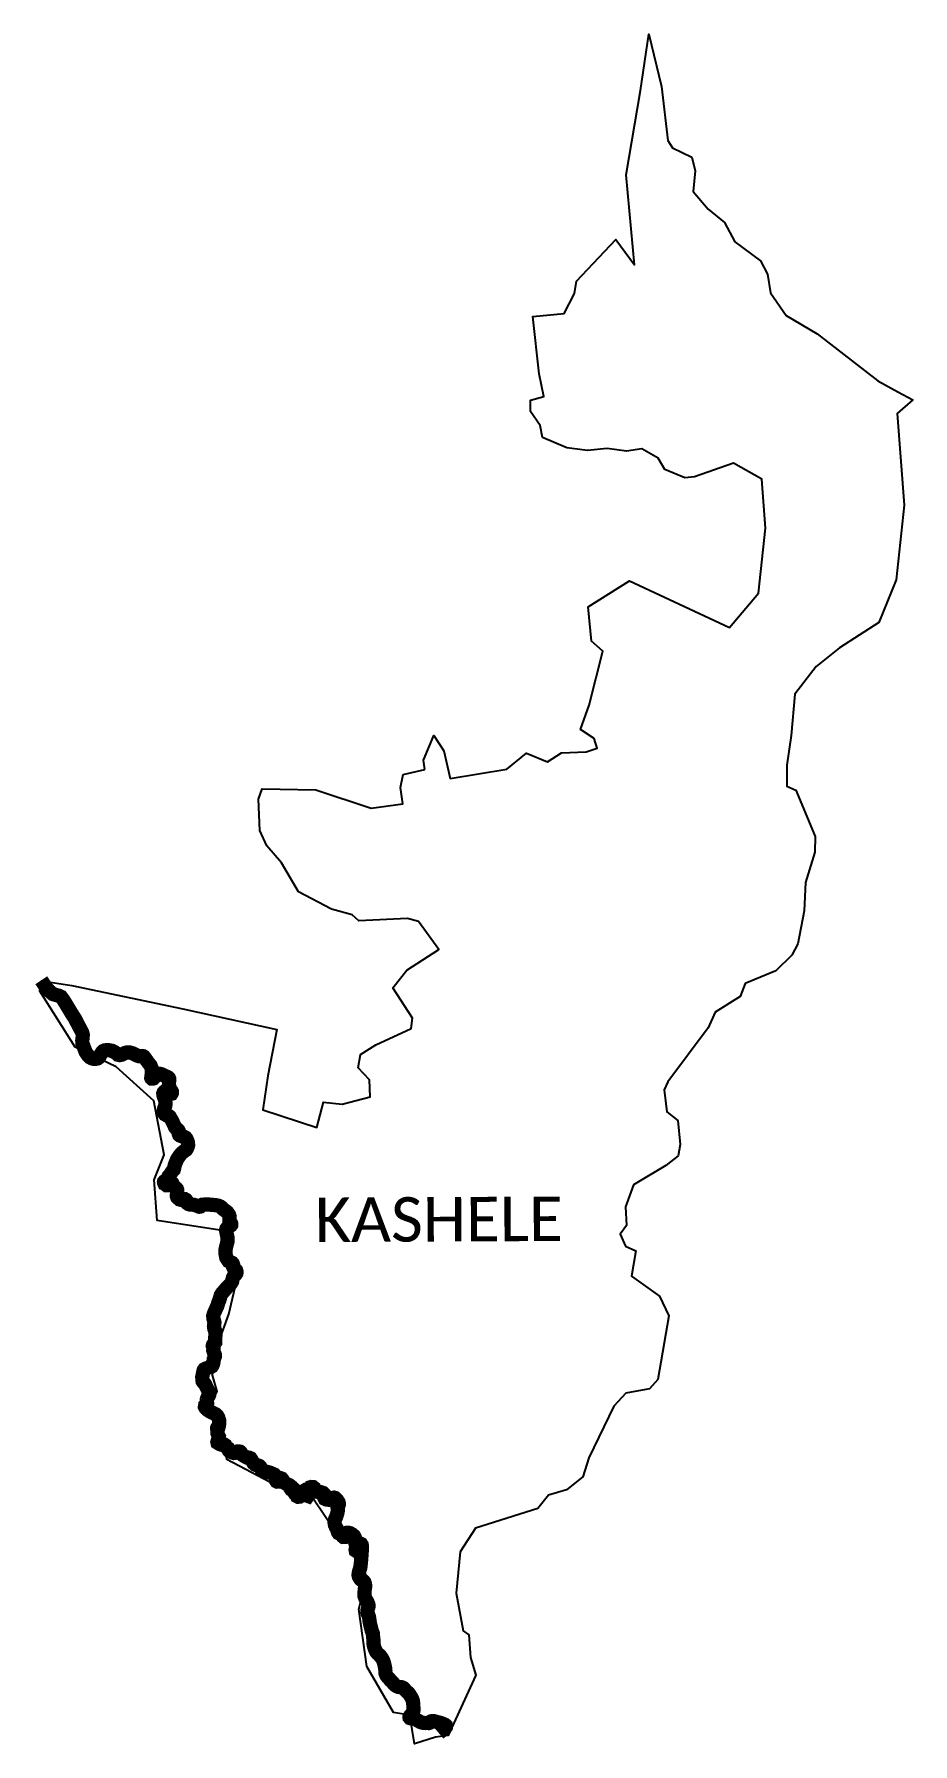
# Model space of a CAD drawing. Header units: metres. Extents: x 318300 to 322474, y 1847761 to 1876470.
# Drawn here: x 319389 to 322474, y 1847761 to 1853758 of the extents above; entities outside this region: 1.
import ezdxf

# ---------------------------------------------------------------- set-up
doc = ezdxf.new("R2010")
doc.units = ezdxf.units.M
for name, color, linetype in [('NATURALLY PROTECTED', 3, 'Continuous'), ('village', 3, 'Continuous'), ('VILLAGE NAME', 250, 'Continuous')]:
    doc.layers.add(name, color=color, linetype=linetype)
doc.styles.get("Standard").update_dxf_attribs({"font": 'Cambria Math.ttf'})

msp = doc.modelspace()

# ---------------------------------------------------------------- linework, layer by layer
at = {"layer": 'NATURALLY PROTECTED', "const_width": 50, "flags": 128}
msp.add_lwpolyline([(318325.5, 1876444.5), (318325.5, 1876444.5)], close=True, dxfattribs=at)
at = {"layer": 'NATURALLY PROTECTED', "color": 116, "true_color": 0x136734, "const_width": 50, "flags": 128}
msp.add_lwpolyline([(319413.8, 1850439.1), (319429.6, 1850415.2), (319441.1, 1850402.2), (319454.9, 1850390.6), (319463.9, 1850387.9), (319475.4, 1850385.1), (319483.1, 1850381.4), (319491.2, 1850370.5), (319501.7, 1850353.7), (319519.4, 1850324.1), (319532.2, 1850304.4), (319543.6, 1850282.1), (319551, 1850268.7), (319557.5, 1850255.9), (319559.5, 1850247.4), (319558.9, 1850238), (319557.6, 1850227.7), (319558.4, 1850217.2), (319564.6, 1850200.7), (319569.9, 1850187), (319576.7, 1850176.9), (319585.3, 1850168.5), (319591, 1850165.3), (319598.2, 1850163.6), (319606.7, 1850163.9), (319612, 1850165.1), (319617.4, 1850169.3), (319622.2, 1850179.2), (319627.5, 1850187.2), (319630.6, 1850190.5), (319637.4, 1850193.4), (319648.8, 1850194.3), (319661.4, 1850191.9), (319671.9, 1850186.7), (319678.9, 1850181.6), (319682.6, 1850178.2), (319689, 1850176.7), (319696, 1850178.1), (319707.1, 1850183.8), (319716.3, 1850186.3), (319723.2, 1850186.2), (319734.7, 1850182.9), (319749.6, 1850175.2), (319756.6, 1850173), (319763.3, 1850172.6), (319768, 1850173.4), (319771.4, 1850172.9), (319774.4, 1850171.1), (319776.9, 1850167.9), (319782.8, 1850159.4), (319790.4, 1850148.7), (319797, 1850140.9), (319800.8, 1850131.9), (319802.1, 1850122.1), (319801.9, 1850113.9), (319800.8, 1850103.6), (319800.2, 1850099.4), (319799.8, 1850096.9), (319800.3, 1850095.7), (319802, 1850094.2), (319804.7, 1850094.1), (319807.9, 1850095.1), (319810.3, 1850097.6), (319812.9, 1850102), (319816.5, 1850105.7), (319821.7, 1850109.7), (319827, 1850111.1), (319831.4, 1850110.7), (319837.8, 1850108.6), (319844.5, 1850105.1), (319853.1, 1850101.7), (319859.1, 1850098.5), (319862, 1850095.8), (319863.2, 1850092.7), (319863.4, 1850089.8), (319862.6, 1850086.8), (319862, 1850072.8), (319864.7, 1850061.8), (319865.3, 1850057.6), (319871.2, 1850050.8), (319872.8, 1850047.7), (319872.8, 1850045.1), (319871.8, 1850042.8), (319870.8, 1850041.2), (319868.8, 1850040.7), (319868.8, 1850040.7), (319861.7, 1850043.7), (319855.4, 1850048.4), (319849.2, 1850050.4), (319847.5, 1850049.6), (319845.3, 1850047.8), (319843.3, 1850045.3), (319842.1, 1850041.5), (319842.9, 1850035.7), (319845.1, 1850028.2), (319848.5, 1850020.9), (319849.1, 1850015.5), (319849.7, 1850009.9), (319850, 1850003.8), (319849, 1849998.3), (319846.4, 1849992.4), (319844.9, 1849988.1), (319843.9, 1849982.2), (319843.4, 1849977.5), (319844.2, 1849973.8), (319847.8, 1849968.9), (319854.9, 1849964.9), (319862.2, 1849962.7), (319865.1, 1849960.2), (319868.3, 1849954.4), (319872.7, 1849947.1), (319875.1, 1849942.2), (319877.7, 1849936.2), (319881.4, 1849928.7), (319883.7, 1849923.3), (319887.9, 1849918.4), (319892.8, 1849915.6), (319895.2, 1849913), (319896.9, 1849909.6), (319897.3, 1849906.6), (319896.9, 1849901.6), (319897, 1849898.7), (319897.9, 1849896.7), (319900.7, 1849894.4), (319905.2, 1849892.5), (319911.8, 1849890.9), (319916.2, 1849889.6), (319920.4, 1849887.1), (319923.5, 1849883.2), (319925.6, 1849878.7), (319927.6, 1849873.4), (319928.8, 1849869.5), (319929.1, 1849864.9), (319929.3, 1849860.7), (319928.4, 1849856.4), (319925.3, 1849849.1), (319922.5, 1849844.6), (319919.4, 1849842.3), (319914.7, 1849839.5), (319904.2, 1849830.3), (319897.3, 1849821.2), (319889.9, 1849809.5), (319881.9, 1849789.5), (319880.4, 1849779.7), (319878.9, 1849774.5), (319873.1, 1849768.5), (319865.1, 1849756.4), (319860.9, 1849751.8), (319859.7, 1849748.9), (319859.4, 1849746.1), (319858.3, 1849743.8), (319856.3, 1849740.8), (319850.7, 1849736.2), (319848.2, 1849735.1), (319846.1, 1849733.9), (319844.8, 1849732.5), (319844.5, 1849731.1), (319844.6, 1849729.8), (319845.2, 1849728.4), (319846.8, 1849728.1), (319849, 1849727.8), (319851.5, 1849726.3), (319852.3, 1849724.2), (319852.6, 1849720.8), (319853.9, 1849719.8), (319856.8, 1849719.8), (319860.6, 1849721.2), (319863.5, 1849724.7), (319865.8, 1849727.4), (319867.3, 1849727.9), (319871.6, 1849727.4), (319874.9, 1849725.5), (319877.2, 1849720.9), (319879.4, 1849716.7), (319881.4, 1849714.7), (319887.4, 1849709.7), (319890, 1849706.8), (319891, 1849703.7), (319891, 1849698.6), (319890.8, 1849693.3), (319889.8, 1849687), (319889.5, 1849682.3), (319890.8, 1849678.4), (319895, 1849673.9), (319899.1, 1849670.5), (319903.7, 1849669.2), (319909.5, 1849669.6), (319912.8, 1849671), (319915.4, 1849671.5), (319918, 1849671.3), (319921.2, 1849669.6), (319924.1, 1849665.8), (319927.1, 1849656.7), (319930.6, 1849654.1), (319934.8, 1849652.8), (319940.9, 1849652.6), (319948, 1849651.8), (319959.1, 1849648.8), (319966.1, 1849645.4), (319968.8, 1849644.8), (319972.3, 1849645.4), (319975, 1849647.5), (319976.8, 1849650.1), (319979.3, 1849651.7), (319986.8, 1849652.4), (320004.1, 1849652.2), (320017.4, 1849651), (320027.8, 1849650), (320036, 1849648.3), (320041.8, 1849645.7), (320047.9, 1849641.5), (320051.7, 1849636.7), (320066.6, 1849625.9), (320072.7, 1849617), (320075, 1849610.3), (320074, 1849601.9), (320074.4, 1849592.6), (320074.9, 1849590.4), (320075.7, 1849589.6), (320077.2, 1849588.4), (320079.6, 1849586.4), (320080.7, 1849585), (320081, 1849582.8), (320080.8, 1849581), (320079.5, 1849579.3), (320076.9, 1849577.6), (320072, 1849574.4), (320067.1, 1849571.5), (320066.3, 1849570.5), (320064, 1849567.5), (320062.5, 1849562), (320064.6, 1849551.4), (320067.4, 1849538), (320068.1, 1849523.8), (320064, 1849509.4), (320060.5, 1849493.4), (320060.1, 1849482.1), (320063.5, 1849465.7), (320071.3, 1849453.8), (320075.7, 1849451.6), (320079.7, 1849450.1), (320083.8, 1849447.9), (320086.2, 1849445), (320087.3, 1849441.6), (320087, 1849436.8), (320087.1, 1849433.5), (320089.1, 1849429.4), (320091.2, 1849427.1), (320095.5, 1849423.4), (320098.1, 1849420.8), (320098.9, 1849418.5), (320099.4, 1849414.9), (320098.8, 1849411.5), (320095.7, 1849406.6), (320092, 1849403.5), (320088.1, 1849398.7), (320086.2, 1849394.5), (320085, 1849389.5), (320083.9, 1849382.7), (320079.1, 1849374.9), (320071.8, 1849367), (320065.2, 1849360.7), (320047.1, 1849339.5), (320043.7, 1849333.6), (320039.3, 1849318.2), (320035.1, 1849307.4), (320032.4, 1849297.8), (320027.6, 1849287.7), (320020.1, 1849270.6), (320017.5, 1849261.6), (320017.9, 1849253.4), (320020, 1849246.3), (320021.6, 1849240.1), (320021.7, 1849237.7), (320020.1, 1849224.6), (320021.4, 1849216.5), (320024.8, 1849207.5), (320025.8, 1849199.5), (320025.6, 1849193.9), (320024.3, 1849186.9), (320024.5, 1849180.4), (320024.7, 1849175.4), (320024.3, 1849168.2), (320020.9, 1849163), (320016.7, 1849159.4), (320015.9, 1849156.5), (320017.1, 1849152.6), (320018.3, 1849147.1), (320017.6, 1849140.8), (320019.1, 1849135.6), (320021.3, 1849130), (320023.2, 1849125.5), (320023.6, 1849120.7), (320021.9, 1849115.4), (320019.3, 1849109.5), (320018.8, 1849105.4), (320018.2, 1849098.4), (320016.7, 1849092.6), (320014.9, 1849088.2), (320012.8, 1849084.9), (320010, 1849083.3), (320001.8, 1849081), (319991.8, 1849077.2), (319986.3, 1849074.5), (319984.1, 1849071.4), (319982.5, 1849066.3), (319980.9, 1849057.2), (319978.9, 1849047.5), (319979.3, 1849038.7), (319980.2, 1849032.6), (319982.6, 1849029.1), (319986, 1849026.2), (319989.6, 1849020.8), (319995.5, 1849008.6), (320001.9, 1848995.1), (320003.6, 1848990), (320003.5, 1848985.4), (320001.8, 1848981.1), (319997.3, 1848975), (319995.2, 1848969.9), (319994.7, 1848964.3), (319995.8, 1848957.2), (319995.8, 1848953.8), (319995, 1848951.8), (319992.2, 1848950.9), (319989.1, 1848947.7), (319988.3, 1848942.8), (319990.4, 1848938.9), (319997, 1848932.3), (320006.8, 1848926), (320019, 1848920.2), (320025.8, 1848916.9), (320031.1, 1848912.2), (320035.1, 1848905.4), (320038.1, 1848895.9), (320038.5, 1848887.3), (320038, 1848879.6), (320036.9, 1848873.9), (320035.7, 1848870), (320035.1, 1848869.5), (320034.3, 1848869.3), (320032.9, 1848869.2), (320031.6, 1848869), (320031.2, 1848868.3), (320031, 1848866.7), (320032.2, 1848862.3), (320032.5, 1848859.1), (320032.5, 1848849.9), (320033.9, 1848845.8), (320035.9, 1848841.5), (320037.6, 1848838), (320037.4, 1848835.6), (320035.5, 1848833.1), (320035.5, 1848830.3), (320035.8, 1848827.5), (320034.9, 1848824.9), (320032.8, 1848821.7), (320032.1, 1848819.4), (320032.7, 1848816.8), (320041, 1848811.8), (320046.4, 1848810.1), (320052.3, 1848810.1), (320057, 1848810.1), (320060.1, 1848808), (320063.4, 1848801.8), (320066.7, 1848799.5), (320069.7, 1848797.3), (320071.2, 1848793.7), (320072.7, 1848789.1), (320075.7, 1848785.9), (320081.7, 1848784.2), (320086.2, 1848782), (320090.2, 1848780.9), (320094.6, 1848781.5), (320100.6, 1848785.2), (320103.5, 1848786.4), (320106.9, 1848786.4), (320111.3, 1848785.6), (320114.5, 1848782.7), (320117, 1848777.9), (320120.3, 1848774), (320124, 1848771.7), (320130, 1848768.1), (320136.9, 1848764.7), (320141, 1848764.2), (320144.4, 1848764), (320148.4, 1848762.3), (320151.5, 1848757.8), (320155.4, 1848750.8), (320158.9, 1848745.2), (320162.6, 1848742.3), (320165.4, 1848739.7), (320169.5, 1848738.1), (320175.2, 1848737.1), (320179.4, 1848735.3), (320182.7, 1848732.2), (320185.2, 1848726.9), (320188, 1848721.3), (320192.1, 1848718.1), (320199.6, 1848716.6), (320210.4, 1848713.6), (320217.5, 1848711.6), (320225.5, 1848708.1), (320232.3, 1848705.3), (320235.6, 1848701.9), (320237, 1848695.4), (320238.1, 1848688), (320238.5, 1848683.7), (320239.9, 1848681.6), (320242.1, 1848680.5), (320244.5, 1848680.7), (320248.9, 1848683.9), (320251.5, 1848688.5), (320253.7, 1848691.5), (320255.5, 1848691.9), (320257.9, 1848691), (320260.2, 1848688), (320262, 1848685.8), (320263.8, 1848682.7), (320268, 1848677.6), (320273.6, 1848672.9), (320279.7, 1848669.6), (320284.4, 1848668.3), (320287.6, 1848665.8), (320288.1, 1848661.3), (320288.9, 1848656.6), (320290.2, 1848654.7), (320292.5, 1848654.2), (320295.8, 1848654.8), (320299.7, 1848654.9), (320301.7, 1848653.2), (320302.6, 1848650.1), (320301.5, 1848645.7), (320301.4, 1848642.9), (320302.7, 1848641), (320305.6, 1848640), (320309.3, 1848638.3), (320310.7, 1848636.2), (320310.3, 1848632.1), (320311.6, 1848629.2), (320315, 1848627.5), (320320.4, 1848627.6), (320326.6, 1848631.1), (320331.4, 1848635.2), (320334.1, 1848639.7), (320338.4, 1848646.1), (320340.9, 1848650), (320341.7, 1848651.4), (320343.2, 1848652.3), (320345.8, 1848652.7), (320348.3, 1848652.9), (320351.3, 1848651.9), (320351.9, 1848650.4), (320352.3, 1848647.1), (320349.9, 1848636), (320348.9, 1848632.1), (320349.1, 1848630.7), (320349.9, 1848630.4), (320351.4, 1848632.6), (320355.1, 1848643.2), (320356.9, 1848654.9), (320357.8, 1848658.6), (320359, 1848660.7), (320361.9, 1848661.6), (320368.1, 1848661.1), (320371.6, 1848658.3), (320373.8, 1848651.3), (320375.7, 1848647.4), (320377.9, 1848645.4), (320385.7, 1848644.6), (320393.7, 1848644), (320402.9, 1848640.8), (320407, 1848636.8), (320407.9, 1848631.7), (320408, 1848627), (320408.1, 1848622.5), (320409.4, 1848620.1), (320414, 1848618), (320421.8, 1848616.9), (320429.3, 1848617.1), (320433.7, 1848617.9), (320436.2, 1848620), (320438.9, 1848623.4), (320441.9, 1848624.2), (320445.6, 1848623.1), (320449.1, 1848619.7), (320453.3, 1848614.8), (320457.7, 1848607.8), (320458.5, 1848604.2), (320458.6, 1848600.8), (320458.1, 1848599.1), (320457.1, 1848597.4), (320455, 1848595.5), (320453.6, 1848593.4), (320453.7, 1848591), (320454.5, 1848588), (320455.2, 1848584.9), (320455.2, 1848581), (320454.4, 1848574.8), (320453.1, 1848569.4), (320449.6, 1848557.9), (320445.1, 1848547.9), (320443.8, 1848543.7), (320443.5, 1848535.9), (320444.7, 1848528.8), (320447.9, 1848521.3), (320451.3, 1848515.6), (320453.4, 1848509.1), (320455.4, 1848502.9), (320457.6, 1848499.6), (320462.9, 1848497.1), (320466.7, 1848494.7), (320471.1, 1848489.6), (320472.3, 1848488.2), (320474.4, 1848486.5), (320476.3, 1848486.6), (320477.1, 1848488.5), (320478.3, 1848493), (320480.3, 1848496.9), (320482.8, 1848499.5), (320485.3, 1848500.7), (320490.9, 1848501.2), (320498.2, 1848499.4), (320506.2, 1848494.8), (320512, 1848489.4), (320514.5, 1848484.2), (320515.2, 1848475.5), (320515.2, 1848471.6), (320516.3, 1848465.3), (320518.4, 1848458.1), (320518.9, 1848449.9), (320517.3, 1848441.3), (320517.8, 1848438.6), (320519.3, 1848437.6), (320520.5, 1848439), (320524.1, 1848447.2), (320527.8, 1848456.9), (320529.4, 1848460.7), (320531.6, 1848462.7), (320534.5, 1848462.6), (320536.9, 1848461.5), (320538.9, 1848458.4), (320539.8, 1848451.5), (320539.2, 1848438.3), (320536.9, 1848407.2), (320535.5, 1848392.2), (320534, 1848378.4), (320529.4, 1848364.5), (320528.1, 1848357.4), (320527.6, 1848352.6), (320529.1, 1848346.7), (320531.6, 1848342.3), (320535.2, 1848337.2), (320539.2, 1848334.6), (320545.3, 1848331.4), (320548.3, 1848327.7), (320550.5, 1848320.7), (320551.2, 1848312.6), (320549.8, 1848305), (320548.3, 1848289.1), (320548.5, 1848279.4), (320552.1, 1848269.8), (320557.2, 1848261.3), (320561.4, 1848251.8), (320562.7, 1848247.1), (320562.5, 1848241.5), (320560.6, 1848234.5), (320558.8, 1848228.4), (320558.5, 1848223.9), (320559.5, 1848219.1), (320562.9, 1848210.3), (320564.8, 1848203.7), (320565.7, 1848196.6), (320566.6, 1848189.6), (320568.5, 1848179.1), (320571.5, 1848168.6), (320573.6, 1848158.4), (320575.6, 1848153.7), (320577.9, 1848147.3), (320578.3, 1848141.6), (320580.1, 1848124.5), (320580.2, 1848112), (320581.5, 1848103.8), (320584.6, 1848095.1), (320586.7, 1848089.3), (320590.3, 1848082.7), (320593.5, 1848078.6), (320598.3, 1848074.4), (320603.4, 1848069.8), (320610.4, 1848060), (320614.3, 1848052.8), (320616.7, 1848045.8), (320619.5, 1848034.5), (320621.3, 1848024.3), (320621.9, 1848016.9), (320621.8, 1848012.9), (320621.8, 1848010.2), (320622.6, 1848007.4), (320625.2, 1848000.9), (320629.9, 1847994.5), (320634.3, 1847990.3), (320639.8, 1847983.2), (320644.3, 1847979.3), (320651.1, 1847971.3), (320654.8, 1847967.2), (320660.5, 1847963.5), (320663.1, 1847962.2), (320667.7, 1847960.3), (320673.5, 1847959.4), (320677.6, 1847959.4), (320681.8, 1847958.4), (320685.1, 1847956.6), (320687.5, 1847954.4), (320692.1, 1847949), (320698.1, 1847943.1), (320704.8, 1847936.5), (320708.8, 1847930.4), (320713.7, 1847922.5), (320716, 1847917.8), (320718.9, 1847909.1), (320719.7, 1847899.7), (320720.3, 1847888.1), (320720.5, 1847878.9), (320719.6, 1847874.5), (320716.2, 1847868), (320709.6, 1847859.8), (320708.3, 1847857.6), (320706.7, 1847854.4), (320706.8, 1847852.8), (320708.5, 1847850.8), (320710.8, 1847850), (320717.5, 1847849.1), (320723.8, 1847848.1), (320730.9, 1847845.2), (320745.1, 1847837), (320751.7, 1847834.9), (320757.4, 1847833.8), (320763, 1847833.6), (320767.6, 1847834.1), (320770.7, 1847833.8), (320774, 1847833.5), (320776.3, 1847834), (320778, 1847834.9), (320780.5, 1847838.3), (320783.1, 1847839.8), (320792.3, 1847840.1), (320804.1, 1847837), (320815.9, 1847834), (320828, 1847829.1), (320831.3, 1847827.7), (320834.4, 1847825), (320835.1, 1847822.2), (320834.7, 1847819.9), (320832.5, 1847817), (320828.5, 1847813.6), (320810.1, 1847798.8), (320809.5, 1847798.3)], dxfattribs=at)
at = {"layer": 'village', "flags": 128}
msp.add_lwpolyline([(320760.7, 1851179), (320755.5, 1851211.1)], dxfattribs=at)
at = {"layer": 'village', "color": 3, "true_color": 0x00ff00}
for points in [[(320755.5, 1851211.1, 0), (320792, 1851297.4, 0), (320826.6, 1851244, 0), (320848.8, 1851147, 0), (321047.8, 1851180, 0), (321117.2, 1851235.3, 0), (321190.6, 1851205.4, 0), (321240.7, 1851237.3, 0), (321327.1, 1851240.2, 0), (321365.9, 1851253.1, 0), (321355.5, 1851286.8, 0), (321307.1, 1851318.5, 0), (321337.2, 1851403.9, 0), (321385.2, 1851593.9, 0), (321345.1, 1851628.7, 0), (321334.3, 1851748.8, 0), (321478.6, 1851840.5, 0), (321829.8, 1851676.1, 0), (321932.3, 1851796.7, 0), (321956.4, 1852024.6, 0), (321943.9, 1852197.5, 0), (321844, 1852252.7, 0), (321707.2, 1852204.7, 0), (321673.8, 1852201.3, 0), (321602.6, 1852231, 0), (321579.3, 1852270.4, 0), (321522.8, 1852303, 0), (321468.4, 1852295.5, 0), (321400.1, 1852304.1, 0), (321332, 1852297.2, 0), (321258.7, 1852306.7, 0), (321173.7, 1852342.9, 0), (321165.1, 1852384.7, 0), (321131.8, 1852434, 0), (321130.9, 1852473.6, 0), (321178, 1852487.1, 0), (321161.8, 1852566.3, 0), (321139.1, 1852768.1, 0), (321250, 1852777.7, 0), (321286, 1852848.2, 0), (321292.8, 1852891.4, 0), (321430.6, 1853037.6, 0), (321496, 1852948.7, 0), (321466.7, 1853264, 0), (321517.6, 1853560.8, 0), (321546.9, 1853757.9, 0), (321590.9, 1853574.6, 0), (321613.8, 1853384.6, 0), (321629.6, 1853359.2, 0), (321697.4, 1853326.5, 0), (321709.9, 1853279.1, 0), (321702.1, 1853205.8, 0), (321755.7, 1853143.7, 0), (321812.2, 1853096.9, 0), (321848.8, 1853029.7, 0), (321938.7, 1852963.4, 0), (321963.7, 1852915.7, 0), (321973.8, 1852850.2, 0), (322029.2, 1852771.3, 0), (322138.4, 1852706.7, 0), (322350.7, 1852541.8, 0), (322421.4, 1852503, 0), (322473.7, 1852475.7, 0), (322419, 1852427.3, 0), (322442.8, 1852106.1, 0), (322415.4, 1851844, 0), (322354.3, 1851694.6, 0), (322216.8, 1851605.6, 0), (322134.1, 1851539.4, 0), (322059.1, 1851442.7, 0), (322046.3, 1851297.5, 0), (322030.9, 1851193.9, 0), (322031.6, 1851119.8, 0), (322063.2, 1851105.6, 0), (322131.2, 1850943, 0), (322129.1, 1850888, 0), (322096.5, 1850782.6, 0), (322091.9, 1850683.2, 0), (322069.6, 1850567, 0), (322049, 1850527, 0), (321992.3, 1850472, 0), (321884.6, 1850428.4, 0), (321867.3, 1850381.7, 0), (321779.4, 1850327.8, 0), (321755.3, 1850272.2, 0), (321613.8, 1850082.5, 0), (321600.7, 1850054.4, 0), (321609.6, 1849977.6, 0), (321648.3, 1849947.8, 0), (321657.3, 1849863.3, 0), (321649.5, 1849823.2, 0), (321606, 1849789.1, 0), (321493, 1849721.9, 0), (321465.1, 1849644.8, 0), (321469, 1849579.1, 0), (321446.3, 1849549.1, 0), (321465.3, 1849507, 0), (321501.5, 1849490, 0), (321485.5, 1849401.6, 0), (321584.4, 1849331.3, 0), (321616.9, 1849261.6, 0), (321577.9, 1849038.7, 0), (321549.3, 1849006.5, 0), (321465.9, 1848990.6, 0), (321423.8, 1848945, 0), (321336.6, 1848764.5, 0), (321315.6, 1848697.1, 0), (321257.5, 1848652.1, 0), (321195, 1848633.3, 0), (321157.1, 1848586.5, 0), (320938.4, 1848517, 0), (320884, 1848434.7, 0), (320870.2, 1848289.5, 0), (320895.5, 1848157.4, 0), (320914.9, 1848142.8, 0), (320920.4, 1848063.7, 0), (320939.1, 1848001.4, 0), (320841.8, 1847789.5, 0), (320797.9, 1847783.8, 0), (320723.6, 1847760.8, 0), (320708.3, 1847861.4, 0), (320650.4, 1847870.9, 0), (320557.3, 1848031.7, 0), (320528.2, 1848233.6, 0), (320556.4, 1848343.1, 0)], [(320556.4, 1848343.1, 0), (320502.8, 1848499.8, 0), (320424.4, 1848537.6, 0), (320351.2, 1848647.3, 0), (320283.4, 1848643.1, 0), (320064.9, 1848758, 0), (320052.9, 1848840.5, 0), (319995.3, 1848930.1, 0), (320031.4, 1848996.7, 0), (320015.2, 1849053.8, 0), (320027.9, 1849144.7, 0), (320072.4, 1849268.3, 0), (320097.5, 1849377.9, 0), (320040.2, 1849562.7, 0), (319820.9, 1849597, 0), (319809.7, 1849738.9, 0), (319845.7, 1849827.2, 0), (319809.5, 1850015.7, 0), (319677.2, 1850135.3, 0), (319532.3, 1850204.7, 0), (319409.3, 1850401.3, 0), (319414.2, 1850437.1, 0), (319520.5, 1850420.9, 0), (319910.7, 1850338.7, 0), (320241, 1850266.4, 0), (320208.7, 1850103.6, 0), (320191.7, 1849984.9, 0), (320381.2, 1849923, 0), (320404.5, 1850012, 0), (320470, 1850004.6, 0), (320568.3, 1850030.1, 0), (320565.8, 1850089.6, 0), (320526.9, 1850131.7, 0), (320534.2, 1850179.1, 0), (320588.1, 1850212.2, 0), (320712.7, 1850269.7, 0), (320717.2, 1850306.1, 0), (320648.3, 1850413.1, 0), (320697.3, 1850474.3, 0), (320810.1, 1850547.2, 0), (320738.2, 1850645.6, 0), (320699.5, 1850655.8, 0), (320528.7, 1850648.1, 0), (320504.8, 1850669.2, 0), (320432.2, 1850688.9, 0), (320317, 1850749.5, 0), (320257.3, 1850851.3, 0), (320205.5, 1850910.9, 0), (320181.5, 1850965.1, 0), (320176.6, 1851074.6, 0), (320189.8, 1851111.1, 0), (320377.3, 1851107.1, 0), (320571.7, 1851042.5, 0), (320682.7, 1851058.2, 0), (320674.4, 1851114.8, 0), (320684.8, 1851160.8, 0), (320760.7, 1851179, 0)]]:
    msp.add_polyline3d(points, dxfattribs=at)

# ---------------------------------------------------------------- texts
at = {"layer": 'VILLAGE NAME', "insert": (320374.4, 1849676.9), "char_height": 155.989, "attachment_point": 1, "rotation": 0.24353}
msp.add_mtext_dynamic_manual_height_columns('{\\fCalibri|b0|i0|c0|p34;KASHELE}', width=1337.277, gutter_width=779.9, heights=[0], dxfattribs=at)

doc.saveas('drawing.dxf')
